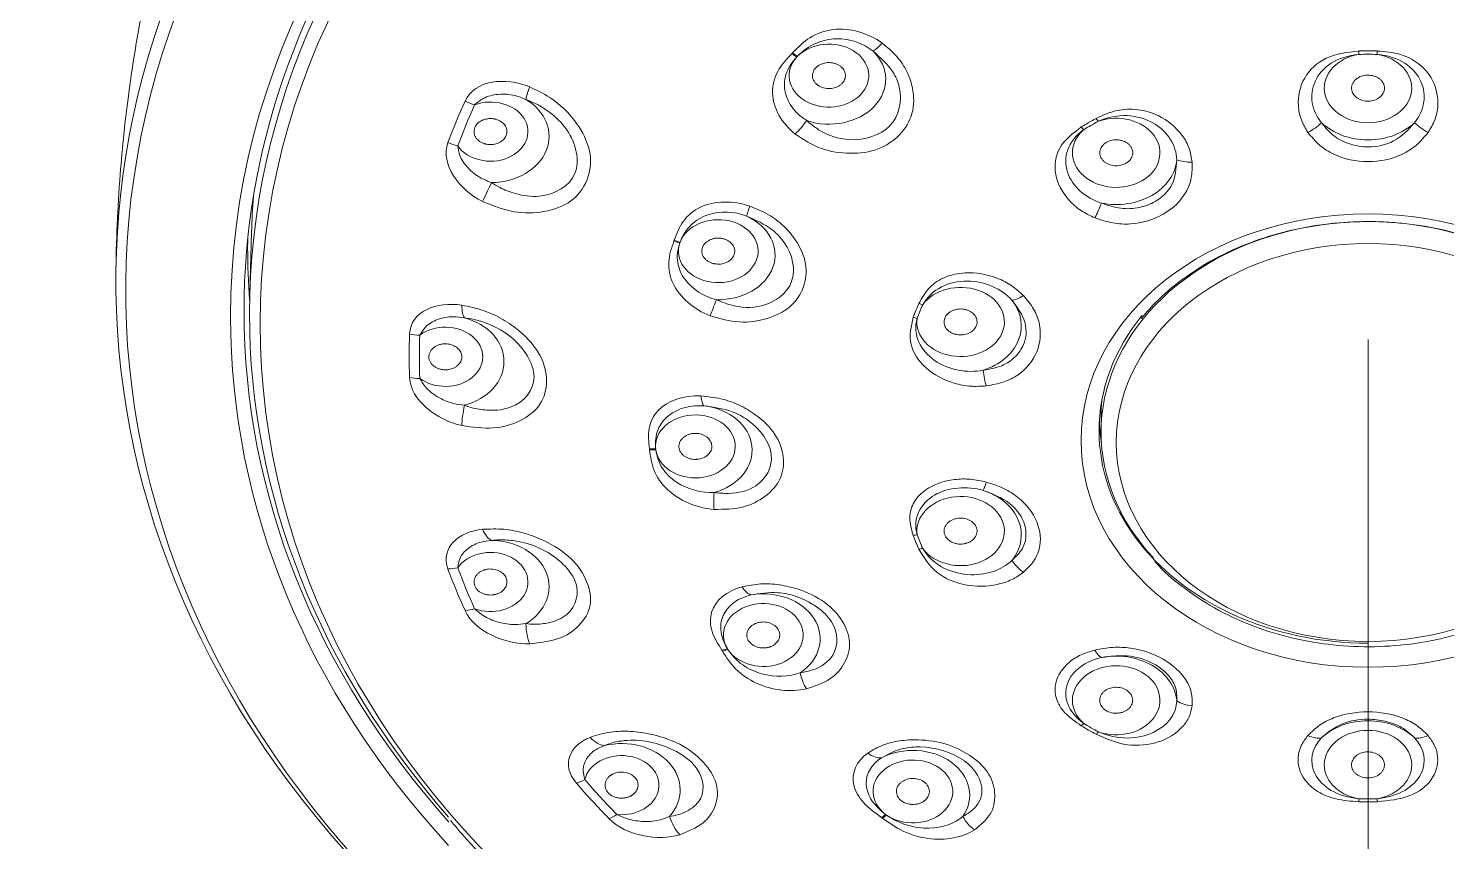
# Model space of a CAD drawing. Extents: x 0 to 1128, y 0 to 827.
# Drawn here: x 430.7 to 473.74, y 532.09 to 556.78 of the extents above; entities that cross this region are included whole.
import ezdxf

# ---------------------------------------------------------------- set-up
doc = ezdxf.new("R2010")
doc.units = 0
doc.header["$LTSCALE"] = 3
doc.header["$MEASUREMENT"] = 0
doc.linetypes.add('CENTER2', pattern=[28.575, 19.05, -3.175, 3.175, -3.175])
doc.layers.add('1', color=7, linetype='CONTINUOUS')
doc.layers.add('Cneter', color=1, linetype='CENTER2', lineweight=13)

msp = doc.modelspace()

# ---------------------------------------------------------------- linework, layer by layer
at = {"layer": '1', "color": 7, "linetype": 'Continuous', "lineweight": 18}
for p, q in [((437.471, 550.609), (437.417, 548.717)), ((463.253, 545.001), (463.253, 544.516))]:
    msp.add_line(p, q, dxfattribs=at)
at = {"layer": '1', "color": 7, "linetype": 'Continuous', "lineweight": 13}
for centre, major_axis, ratio, start_param, end_param in [((471.353, 548.843), (37.699, 0), 0.790155, 5.156583, 10.55138), ((471.353, 548.035), (-34.52, 0), 0.790155, 3.141593, 6.283185), ((454.993, 555.349), (1.209, 0), 0.790155, 2.51018, 8.762594), ((456.733, 556.721), (-0.475, -0.643), 0.18333, 0.372338, 1.069202), ((471.353, 544.701), (-14.424, 0), 0.790155, 4.69308, 4.731698), ((471.353, 545.601), (21.895, 0), 0.790155, 2.493937, 2.495651), ((471.353, 545.588), (21.709, 0), 0.790155, 2.493937, 2.495651), ((454.993, 555.235), (-1.723, 0), 0.790155, 1.168192, 3.821397), ((471.353, 554.968), (1.328, 0), 0.790155, 1.780257, 7.64452), ((471.353, 544.695), (14.302, 0), 0.790155, 1.551487, 1.590105), ((446.182, 555.502), (-0.385, -0.923), 0.069891, 5.30923, 5.987258), ((471.353, 546.842), (-29.098, 0), 0.790155, 5.940229, 5.997824), ((444.723, 553.649), (1.136, 0), 0.790155, 3.645275, 8.292777), ((471.353, 546.812), (28.789, 0), 0.790155, 2.798636, 2.856231), ((444.723, 553.506), (-1.779, 0), 0.790155, 1.589334, 4.065533), ((454.117, 553.984), (-0.496, -0.628), 0.201371, 1.028996, 1.72586), ((463.711, 553.006), (1.328, 0), 0.790155, 2.408576, 8.272839), ((471.353, 544.701), (-14.424, 0), 0.790155, 5.321398, 5.360017), ((471.353, 544.695), (14.302, 0), 0.790155, 2.179806, 2.218424), ((469.545, 554.034), (-0.651, -0.465), 0.42584, 1.252545, 1.894), ((471.353, 554.853), (-1.842, 0), 0.790155, 0.696206, 2.445387), ((473.161, 554.034), (-0.651, 0.465), 0.42584, 1.247593, 1.889048), ((463.711, 552.891), (-1.842, 0), 0.790155, 1.324524, 3.073705), ((466.062, 553.14), (-0.797, -0.065), 0.516767, 0.830444, 1.4719), ((444.768, 552.062), (-0.439, -0.898), 0.027536, 4.683208, 5.361237), ((452.75, 551.814), (-0.262, -0.756), 0.015481, 5.319461, 6.016325), ((463.137, 551.461), (-0.294, -0.744), 0.137649, 1.008542, 1.649998), ((471.353, 544.516), (-8.1, 0), 0.790155, 3.141593, 5.631894), ((451.635, 550.02), (1.209, 0), 0.790155, 2.879779, 9.132193), ((451.635, 549.906), (-1.723, 0), 0.790155, 1.537791, 4.190996), ((471.353, 545.601), (21.895, 0), 0.790155, 2.863537, 2.86525), ((471.353, 545.588), (21.709, 0), 0.790155, 2.863537, 2.86525), ((458.989, 547.87), (1.328, 0), 0.790155, 3.036895, 8.901158), ((444.143, 548.947), (-0.155, -0.988), 0.252062, 5.362069, 6.040098), ((451.561, 548.515), (-0.285, -0.748), 0.006264, 0.917112, 1.613975), ((471.353, 544.701), (-14.424, 0), 0.790155, 5.949717, 5.988335), ((471.353, 544.695), (14.302, 0), 0.790155, 2.808124, 2.846742), ((458.989, 547.755), (-1.842, 0), 0.790155, 1.952843, 3.702024), ((460.985, 549.12), (-0.58, -0.551), 0.3757, 0.441364, 1.082819), ((471.353, 548.035), (-34.52, 0), 0.790155, 0, 0.629497), ((443.353, 546.669), (-1.779, 0), 0.790155, 1.903493, 4.379692), ((471.353, 546.842), (-29.098, 0), 0.790155, 6.254388, 6.311983), ((443.353, 546.812), (1.136, 0), 0.790155, 3.959434, 8.606936), ((471.353, 546.812), (28.789, 0), 0.790155, 3.112795, 3.17039), ((459.867, 546.403), (0.098, -0.794), 0.237725, 4.681171, 5.322626), ((444.143, 545.33), (-0.212, -0.977), 0.207528, 4.74651, 5.424539), ((451.278, 546.101), (-0.037, -0.799), 0.234951, 5.362384, 6.059247), ((450.94, 544.093), (1.209, 0), 0.790155, 3.249378, 9.501792), ((450.94, 543.978), (-1.723, 0), 0.790155, 1.90739, 4.560595), ((471.353, 545.601), (21.895, 0), 0.790155, 3.233136, 3.234849), ((471.353, 545.588), (21.709, 0), 0.790155, 3.233136, 3.234849), ((459.867, 543.51), (-0.208, -0.772), 0.056522, 0.242482, 0.883937), ((458.989, 541.407), (-1.842, 0), 0.790155, 2.581161, 4.330343), ((451.679, 542.685), (-0.061, -0.798), 0.212439, 4.718598, 5.415462), ((458.989, 541.521), (1.328, 0), 0.790155, 3.665213, 9.529476), ((444.768, 542.215), (0.091, -0.996), 0.432054, 5.368556, 6.046585), ((444.723, 539.832), (-1.779, 0), 0.790155, 2.217652, 4.693852), ((471.353, 544.701), (-14.424, 0), 0.790155, 0.29485, 0.333468), ((471.353, 544.695), (14.302, 0), 0.790155, 3.436443, 3.475061), ((471.353, 544.568), (8.162, 0), 0.790155, 3.665551, 4.712389), ((444.723, 539.976), (1.136, 0), 0.790155, 4.273594, 8.921095), ((460.985, 540.792), (0.511, -0.615), 0.556904, 4.516601, 5.158057), ((471.353, 546.842), (-29.098, 0), 0.790155, 0.285362, 0.342957), ((471.353, 546.812), (28.789, 0), 0.790155, 3.426954, 3.484549), ((452.518, 540.354), (0.202, -0.774), 0.44544, 5.337326, 6.034189), ((453.002, 538.367), (1.209, 0), 0.790155, 3.618977, 9.871391), ((453.002, 538.253), (-1.723, 0), 0.790155, 2.276989, 4.930194), ((446.182, 538.775), (0.03, -1), 0.3897, 4.764865, 5.442893), ((471.353, 545.601), (21.895, 0), 0.790155, 3.602735, 3.604448), ((471.353, 545.588), (21.709, 0), 0.790155, 3.602735, 3.604448), ((463.137, 538.452), (0.189, -0.777), 0.318853, 5.403993, 6.045448), ((463.711, 536.271), (-1.842, 0), 0.790155, 3.20948, 4.958661), ((454.454, 537.283), (0.177, -0.78), 0.425202, 4.701083, 5.397947), ((463.711, 536.385), (1.328, 0), 0.790155, 4.293532, 10.157795), ((466.062, 536.772), (0.796, -0.078), 0.69797, 4.082197, 4.723652), ((471.353, 544.701), (-14.424, 0), 0.790155, 0.923169, 0.961787), ((471.353, 544.695), (14.302, 0), 0.790155, 4.064761, 4.10338), ((471.353, 534.309), (-1.842, 0), 0.790155, 3.837798, 5.58698), ((471.353, 534.423), (1.328, 0), 0.790155, 4.92185, 10.786113), ((447.995, 535.965), (0.359, -0.933), 0.592247, 5.317737, 5.995766), ((448.7, 533.665), (-1.779, 0), 0.790155, 2.531812, 5.008011), ((469.545, 535.878), (0.6, -0.53), 0.607043, 5.181947, 5.823402), ((473.161, 535.878), (0.6, 0.53), 0.607043, 3.601376, 4.242831), ((448.7, 533.808), (1.136, 0), 0.790155, 4.587753, 9.235255), ((456.302, 535.349), (0.458, -0.656), 0.61852, 5.225567, 5.92243), ((457.542, 533.617), (1.209, 0), 0.790155, 3.988576, 10.24099), ((457.542, 533.502), (-1.723, 0), 0.790155, 2.646588, 5.299793), ((471.353, 546.842), (-29.098, 0), 0.790155, 0.599521, 0.657116), ((471.353, 546.812), (28.789, 0), 0.790155, 3.741114, 3.798709), ((471.353, 544.701), (-14.424, 0), 0.790155, 1.551487, 1.590105), ((471.353, 544.695), (14.302, 0), 0.790155, 4.69308, 4.731698), ((450.685, 533.038), (0.292, -0.956), 0.556219, 4.729444, 5.407473), ((471.353, 545.588), (21.709, 0), 0.790155, 3.972334, 3.974047), ((459.511, 533.038), (0.431, -0.674), 0.60329, 4.599472, 5.296335), ((471.353, 545.601), (21.895, 0), 0.790155, 3.972334, 3.974047)]:
    msp.add_ellipse(centre, major_axis=major_axis, ratio=ratio, start_param=start_param, end_param=end_param, dxfattribs=at)
at = {"layer": '1', "color": 7, "linetype": 'Continuous', "lineweight": 18}
for centre, major_axis, ratio, start_param, end_param in [((471.353, 548.199), (34.11, 0), 0.790155, 0, 3.141593), ((471.353, 549.126), (-37.999, 0), 0.790155, 5.627397, 6.920378), ((471.353, 548.113), (-33.944, 0), 0.790155, 5.595275, 6.283185), ((471.076, 556.484), (-0.012, 0.8), 0.011834, 2.076794, 2.23044), ((471.629, 556.484), (-0.012, -0.8), 0.011834, 0.911152, 1.064799), ((454.017, 556.403), (-0.579, 0.552), 0.489427, 1.773217, 2.007632), ((454.04, 556.427), (0.578, -0.553), 0.488794, 4.91568, 5.150095), ((444.24, 555.075), (-0.911, 0.412), 0.577214, 1.512063, 1.825951), ((463.171, 554.455), (0.386, -0.701), 0.350617, 5.125372, 5.279019), ((462.724, 554.198), (-0.41, 0.687), 0.369764, 1.971146, 2.124793), ((443.728, 553.829), (0.937, -0.348), 0.588121, 4.613484, 4.927372), ((471.353, 550.006), (-33.89, 0), 0.790155, 6.220452, 6.260703), ((471.353, 550.129), (-34, 0), 0.790155, 6.274055, 6.283185), ((471.353, 550.129), (-34, 0), 0.790155, 0, 0.059494), ((450.468, 550.758), (-0.753, 0.27), 0.589653, 1.54494, 1.779354), ((450.478, 550.786), (0.752, -0.272), 0.589366, 4.687755, 4.92217), ((457.839, 548.885), (0.733, -0.321), 0.579144, 4.807386, 4.961032), ((471.353, 544.516), (-8.1, 0), 0.790155, 5.631894, 6.283185), ((471.353, 548.199), (34.11, 0), 0.790155, 3.141593, 3.755087), ((471.353, 548.113), (-33.944, 0), 0.790155, 0, 0.605935), ((457.668, 548.47), (-0.747, 0.287), 0.586457, 1.638854, 1.792501), ((471.353, 544.568), (8.162, 0), 0.790155, 2.567172, 3.141593), ((442.576, 548.08), (-0.999, 0.036), 0.612653, 1.279239, 1.593127), ((442.576, 546.77), (0.999, 0.036), 0.612653, 4.37617, 4.690058), ((471.353, 545.001), (8.1, 0), 0.790155, 3.061138, 3.141593), ((471.353, 545.001), (8.15, 0), 0.790155, 3.152785, 3.260973), ((471.353, 544.568), (8.162, 0), 0.790155, 3.141593, 3.665552), ((471.353, 544.516), (-8.1, 0), 0.790155, 0, 0.637449), ((449.735, 544.51), (0.795, 0.092), 0.610341, 4.407184, 4.641599), ((449.738, 544.481), (-0.794, -0.094), 0.610244, 1.264274, 1.498689), ((457.668, 541.902), (0.747, 0.287), 0.586457, 4.337038, 4.490685), ((457.839, 541.487), (-0.733, -0.321), 0.579144, 1.168506, 1.322153), ((443.728, 541.022), (-0.937, -0.348), 0.588121, 1.041925, 1.355813), ((444.24, 539.776), (0.911, 0.412), 0.577214, 4.143346, 4.457234), ((451.911, 538.445), (0.677, 0.426), 0.548886, 4.145622, 4.380037), ((451.928, 538.419), (-0.676, -0.427), 0.548418, 1.002967, 1.237381), ((462.724, 536.173), (0.41, 0.687), 0.369764, 4.004746, 4.158392), ((463.171, 535.917), (-0.386, -0.701), 0.350617, 0.85052, 1.004166), ((447.584, 534.59), (-0.756, -0.654), 0.50602, 0.844351, 1.158239), ((471.076, 533.887), (0.012, 0.8), 0.011834, 3.899098, 4.052745), ((471.629, 533.887), (0.012, -0.8), 0.011834, 5.372033, 5.52568), ((448.559, 533.53), (0.716, 0.699), 0.485274, 3.956021, 4.26991), ((456.714, 533.411), (0.468, 0.649), 0.413301, 3.957805, 4.19222), ((456.741, 533.392), (-0.467, -0.65), 0.412525, 0.815539, 1.049953)]:
    msp.add_ellipse(centre, major_axis=major_axis, ratio=ratio, start_param=start_param, end_param=end_param, dxfattribs=at)
at = {"layer": '1', "color": 7, "linetype": 'Continuous', "lineweight": 13}
for centre, major_axis in [((471.353, 547.821), (33.622, 0)), ((471.353, 544.268), (-8.709, 0)), ((471.353, 544.211), (7.641, 0))]:
    msp.add_ellipse(centre, major_axis=major_axis, ratio=0.790155, dxfattribs=at)
at = {"layer": '1', "color": 7, "linetype": 'Continuous', "lineweight": 18}
for points, knots in [([(443.931, 577.539), (443.444, 576.982), (442.614, 575.976), (441.59, 574.611), (440.803, 573.483), (440.103, 572.415), (439.383, 571.238), (438.572, 569.808), (437.781, 568.267), (437.052, 566.685), (436.415, 565.154), (435.807, 563.524), (435.176, 561.589), (434.664, 559.704), (434.278, 557.99), (433.986, 556.466), (433.698, 554.596), (433.441, 552.151), (433.362, 550.307), (433.354, 549.28)], [0, 0, 0, 0, 0.073159, 0.128421, 0.166706, 0.205894, 0.252033, 0.300947, 0.366045, 0.420507, 0.470557, 0.527281, 0.590481, 0.669456, 0.716247, 0.761084, 0.820335, 0.900163, 1, 1, 1, 1]), ([(455.292, 555.666), (455.279, 555.674), (455.252, 555.688), (455.193, 555.713), (455.112, 555.736), (455.01, 555.747), (454.874, 555.74), (454.712, 555.689), (454.563, 555.572), (454.499, 555.442), (454.49, 555.333), (454.505, 555.252), (454.541, 555.175), (454.594, 555.107), (454.646, 555.064), (454.684, 555.039), (454.71, 555.023), (454.786, 554.985), (454.925, 554.948), (455.084, 554.955), (455.201, 554.987), (455.282, 555.024), (455.353, 555.072), (455.432, 555.148), (455.494, 555.264), (455.498, 555.416), (455.442, 555.536), (455.376, 555.606), (455.331, 555.642), (455.306, 555.658), (455.292, 555.666)], [0, 0, 0, 0, 0.015625, 0.03125, 0.0625, 0.09375, 0.125, 0.1875, 0.25, 0.3125, 0.34375, 0.375, 0.40625, 0.4375, 0.46875, 0.476562, 0.484375, 0.5, 0.5625, 0.625, 0.65625, 0.6875, 0.71875, 0.75, 0.8125, 0.875, 0.9375, 0.96875, 0.984375, 1, 1, 1, 1]), ([(471.853, 554.968), (471.853, 554.981), (471.851, 555.007), (471.841, 555.059), (471.816, 555.123), (471.768, 555.192), (471.682, 555.273), (471.538, 555.346), (471.336, 555.373), (471.136, 555.336), (470.998, 555.255), (470.919, 555.169), (470.877, 555.097), (470.858, 555.033), (470.853, 554.988), (470.852, 554.962), (470.854, 554.923), (470.866, 554.866), (470.911, 554.77), (471.01, 554.667), (471.176, 554.587), (471.368, 554.563), (471.559, 554.597), (471.72, 554.685), (471.81, 554.794), (471.846, 554.891), (471.853, 554.942), (471.853, 554.968)], [0, 0, 0, 0, 0.015625, 0.03125, 0.0625, 0.09375, 0.125, 0.1875, 0.25, 0.3125, 0.375, 0.40625, 0.4375, 0.46875, 0.484375, 0.492188, 0.5, 0.53125, 0.5625, 0.625, 0.6875, 0.75, 0.8125, 0.875, 0.9375, 0.96875, 1, 1, 1, 1]), ([(445.795, 554.627), (445.687, 554.67), (445.418, 554.777), (444.957, 554.807), (444.521, 554.695), (444.323, 554.531), (444.24, 554.462)], [0, 0, 0, 0, 0.200427, 0.49953, 0.790892, 1, 1, 1, 1]), ([(444.877, 554.025), (444.869, 554.027), (444.853, 554.031), (444.819, 554.037), (444.759, 554.045), (444.671, 554.045), (444.569, 554.028), (444.441, 553.984), (444.308, 553.89), (444.219, 553.735), (444.219, 553.591), (444.265, 553.484), (444.319, 553.412), (444.39, 553.351), (444.459, 553.312), (444.512, 553.291), (444.542, 553.281), (444.562, 553.275), (444.578, 553.271), (444.593, 553.268), (444.621, 553.262), (444.709, 553.25), (444.821, 553.256), (444.937, 553.29), (445.042, 553.338), (445.148, 553.426), (445.221, 553.558), (445.229, 553.706), (445.169, 553.848), (445.067, 553.943), (444.967, 553.996), (444.91, 554.016), (444.881, 554.024), (444.877, 554.025)], [0, 0, 0, 0, 0.007812, 0.015625, 0.03125, 0.0625, 0.09375, 0.125, 0.1875, 0.25, 0.3125, 0.34375, 0.375, 0.40625, 0.4375, 0.453125, 0.460938, 0.46875, 0.472656, 0.476562, 0.484375, 0.5, 0.5625, 0.59375, 0.625, 0.6875, 0.75, 0.8125, 0.875, 0.9375, 0.96875, 0.996094, 1, 1, 1, 1]), ([(443.728, 553.216), (443.743, 553.119), (443.778, 552.887), (444.022, 552.531), (444.38, 552.249), (444.649, 552.143), (444.756, 552.101)], [0, 0, 0, 0, 0.208279, 0.500324, 0.801781, 1, 1, 1, 1]), ([(464.116, 553.238), (464.106, 553.249), (464.085, 553.269), (464.038, 553.307), (463.971, 553.346), (463.88, 553.38), (463.75, 553.406), (463.58, 553.398), (463.396, 553.326), (463.262, 553.203), (463.211, 553.073), (463.21, 552.967), (463.23, 552.89), (463.262, 552.829), (463.292, 552.79), (463.311, 552.769), (463.341, 552.738), (463.393, 552.698), (463.502, 552.641), (463.658, 552.603), (463.851, 552.616), (464.025, 552.686), (464.154, 552.802), (464.219, 552.948), (464.211, 553.077), (464.167, 553.173), (464.135, 553.217), (464.116, 553.238)], [0, 0, 0, 0, 0.015625, 0.03125, 0.0625, 0.09375, 0.125, 0.1875, 0.25, 0.3125, 0.375, 0.40625, 0.4375, 0.46875, 0.484375, 0.492188, 0.5, 0.53125, 0.5625, 0.625, 0.6875, 0.75, 0.8125, 0.875, 0.9375, 0.96875, 1, 1, 1, 1]), ([(464.473, 547.978), (464.69, 548.245), (465.178, 548.755), (466.064, 549.434), (467.081, 550.006), (468.198, 550.45), (469.389, 550.756), (470.454, 550.895), (471.11, 550.918), (471.353, 550.918)], [0, 0, 0, 0, 0.148784, 0.301881, 0.454578, 0.607051, 0.759409, 0.911703, 1, 1, 1, 1]), ([(471.353, 550.918), (471.568, 550.918), (472.198, 550.898), (473.238, 550.771), (474.429, 550.474), (475.551, 550.041), (476.565, 549.477), (477.279, 548.968), (477.607, 548.631), (477.683, 548.548)], [0, 0, 0, 0, 0.088697, 0.260068, 0.431487, 0.602833, 0.774127, 0.945438, 1, 1, 1, 1]), ([(451.769, 550.401), (451.754, 550.405), (451.721, 550.41), (451.655, 550.417), (451.569, 550.415), (451.469, 550.396), (451.346, 550.35), (451.217, 550.257), (451.132, 550.106), (451.131, 549.966), (451.174, 549.861), (451.225, 549.79), (451.293, 549.729), (451.374, 549.681), (451.442, 549.655), (451.489, 549.643), (451.52, 549.636), (451.608, 549.622), (451.755, 549.627), (451.9, 549.679), (451.995, 549.743), (452.053, 549.8), (452.098, 549.865), (452.136, 549.958), (452.141, 550.084), (452.075, 550.227), (451.969, 550.322), (451.875, 550.369), (451.816, 550.389), (451.785, 550.397), (451.769, 550.401)], [0, 0, 0, 0, 0.015625, 0.03125, 0.0625, 0.09375, 0.125, 0.1875, 0.25, 0.3125, 0.34375, 0.375, 0.40625, 0.4375, 0.46875, 0.476562, 0.484375, 0.5, 0.5625, 0.625, 0.65625, 0.6875, 0.71875, 0.75, 0.8125, 0.875, 0.9375, 0.96875, 0.984375, 1, 1, 1, 1]), ([(443.934, 547.998), (443.82, 548.013), (443.537, 548.05), (443.107, 547.968), (442.75, 547.757), (442.627, 547.553), (442.576, 547.467)], [0, 0, 0, 0, 0.200427, 0.49953, 0.790892, 1, 1, 1, 1]), ([(459.143, 548.246), (459.127, 548.25), (459.095, 548.256), (459.029, 548.265), (458.945, 548.266), (458.847, 548.251), (458.723, 548.211), (458.591, 548.126), (458.495, 547.983), (458.479, 547.82), (458.533, 547.692), (458.612, 547.606), (458.686, 547.552), (458.757, 547.518), (458.81, 547.5), (458.841, 547.492), (458.888, 547.482), (458.961, 547.473), (459.091, 547.477), (459.245, 547.519), (459.392, 547.62), (459.481, 547.756), (459.499, 547.91), (459.442, 548.059), (459.339, 548.159), (459.233, 548.217), (459.174, 548.238), (459.143, 548.246)], [0, 0, 0, 0, 0.015625, 0.03125, 0.0625, 0.09375, 0.125, 0.1875, 0.25, 0.3125, 0.375, 0.40625, 0.4375, 0.46875, 0.484375, 0.492188, 0.5, 0.53125, 0.5625, 0.625, 0.6875, 0.75, 0.8125, 0.875, 0.9375, 0.96875, 1, 1, 1, 1]), ([(443.352, 547.208), (443.344, 547.208), (443.326, 547.207), (443.292, 547.205), (443.232, 547.197), (443.149, 547.176), (443.058, 547.135), (442.954, 547.062), (442.864, 546.94), (442.84, 546.771), (442.897, 546.634), (442.981, 546.544), (443.061, 546.488), (443.152, 546.448), (443.234, 546.427), (443.292, 546.42), (443.325, 546.418), (443.346, 546.417), (443.362, 546.418), (443.379, 546.418), (443.407, 546.419), (443.496, 546.429), (443.599, 546.463), (443.696, 546.523), (443.777, 546.595), (443.844, 546.703), (443.862, 546.848), (443.812, 546.99), (443.699, 547.11), (443.565, 547.176), (443.449, 547.202), (443.387, 547.207), (443.356, 547.208), (443.352, 547.208)], [0, 0, 0, 0, 0.007812, 0.015625, 0.03125, 0.0625, 0.09375, 0.125, 0.1875, 0.25, 0.3125, 0.34375, 0.375, 0.40625, 0.4375, 0.453125, 0.460938, 0.46875, 0.472656, 0.476562, 0.484375, 0.5, 0.5625, 0.59375, 0.625, 0.6875, 0.75, 0.8125, 0.875, 0.9375, 0.96875, 0.996094, 1, 1, 1, 1]), ([(442.576, 546.158), (442.627, 546.069), (442.749, 545.857), (443.107, 545.575), (443.538, 545.393), (443.821, 545.355), (443.934, 545.341)], [0, 0, 0, 0, 0.208279, 0.500324, 0.801781, 1, 1, 1, 1]), ([(450.891, 544.486), (450.875, 544.485), (450.842, 544.481), (450.777, 544.468), (450.698, 544.442), (450.614, 544.396), (450.519, 544.318), (450.442, 544.195), (450.432, 544.029), (450.495, 543.898), (450.583, 543.813), (450.663, 543.761), (450.754, 543.724), (450.852, 543.701), (450.927, 543.697), (450.976, 543.699), (451.009, 543.701), (451.097, 543.713), (451.231, 543.76), (451.343, 543.85), (451.402, 543.936), (451.431, 544.007), (451.443, 544.08), (451.435, 544.178), (451.382, 544.297), (451.256, 544.412), (451.113, 544.47), (451.004, 544.486), (450.94, 544.489), (450.908, 544.487), (450.891, 544.486)], [0, 0, 0, 0, 0.015625, 0.03125, 0.0625, 0.09375, 0.125, 0.1875, 0.25, 0.3125, 0.34375, 0.375, 0.40625, 0.4375, 0.46875, 0.476562, 0.484375, 0.5, 0.5625, 0.625, 0.65625, 0.6875, 0.71875, 0.75, 0.8125, 0.875, 0.9375, 0.96875, 0.984375, 1, 1, 1, 1]), ([(464.882, 540.602), (464.889, 540.594), (465.121, 540.304), (465.72, 539.816), (466.672, 539.169), (467.753, 538.659), (468.916, 538.284), (470.138, 538.058), (471.389, 537.985), (472.641, 538.067), (473.862, 538.303), (475.025, 538.687), (476.101, 539.211), (477.065, 539.863), (477.892, 540.629), (478.562, 541.489), (479.058, 542.423), (479.362, 543.388), (479.447, 544.095), (479.453, 544.464), (479.453, 544.516)], [0, 0, 0, 0, 0.001863, 0.063469, 0.125304, 0.187297, 0.249386, 0.311528, 0.373702, 0.435903, 0.498134, 0.560396, 0.622683, 0.684966, 0.747192, 0.809278, 0.871128, 0.932666, 0.990473, 1, 1, 1, 1]), ([(458.834, 541.897), (458.818, 541.893), (458.787, 541.884), (458.728, 541.86), (458.659, 541.822), (458.59, 541.764), (458.519, 541.674), (458.476, 541.544), (458.506, 541.384), (458.613, 541.245), (458.753, 541.166), (458.88, 541.133), (458.98, 541.124), (459.063, 541.129), (459.119, 541.139), (459.15, 541.147), (459.196, 541.161), (459.261, 541.187), (459.363, 541.251), (459.457, 541.356), (459.501, 541.506), (459.471, 541.658), (459.371, 541.791), (459.215, 541.885), (459.057, 541.918), (458.928, 541.916), (458.865, 541.905), (458.834, 541.897)], [0, 0, 0, 0, 0.015625, 0.03125, 0.0625, 0.09375, 0.125, 0.1875, 0.25, 0.3125, 0.375, 0.40625, 0.4375, 0.46875, 0.484375, 0.492188, 0.5, 0.53125, 0.5625, 0.625, 0.6875, 0.75, 0.8125, 0.875, 0.9375, 0.96875, 1, 1, 1, 1]), ([(444.756, 541.238), (444.648, 541.225), (444.379, 541.193), (444.022, 541.013), (443.778, 540.727), (443.743, 540.503), (443.728, 540.409)], [0, 0, 0, 0, 0.200427, 0.49953, 0.790892, 1, 1, 1, 1]), ([(460.549, 540.633), (460.24, 540.334), (459.735, 540.158), (458.923, 540.227), (458.652, 540.305), (458.177, 540.57), (457.974, 540.761), (457.839, 540.997)], [0, 0, 0, 0, 0.5, 0.5, 0.75, 0.75, 1, 1, 1, 1]), ([(444.568, 540.351), (444.56, 540.349), (444.544, 540.345), (444.512, 540.334), (444.457, 540.312), (444.387, 540.272), (444.317, 540.211), (444.246, 540.115), (444.208, 539.978), (444.252, 539.811), (444.359, 539.695), (444.475, 539.629), (444.572, 539.596), (444.675, 539.58), (444.761, 539.58), (444.819, 539.588), (444.851, 539.594), (444.871, 539.598), (444.887, 539.602), (444.902, 539.607), (444.929, 539.615), (445.009, 539.646), (445.094, 539.703), (445.163, 539.784), (445.212, 539.872), (445.233, 539.992), (445.194, 540.134), (445.09, 540.257), (444.936, 540.343), (444.783, 540.373), (444.662, 540.37), (444.602, 540.36), (444.572, 540.352), (444.568, 540.351)], [0, 0, 0, 0, 0.007812, 0.015625, 0.03125, 0.0625, 0.09375, 0.125, 0.1875, 0.25, 0.3125, 0.34375, 0.375, 0.40625, 0.4375, 0.453125, 0.460938, 0.46875, 0.472656, 0.476562, 0.484375, 0.5, 0.5625, 0.59375, 0.625, 0.6875, 0.75, 0.8125, 0.875, 0.9375, 0.96875, 0.996094, 1, 1, 1, 1]), ([(444.24, 539.163), (444.323, 539.091), (444.521, 538.919), (444.958, 538.737), (445.419, 538.666), (445.688, 538.698), (445.795, 538.711)], [0, 0, 0, 0, 0.208279, 0.500324, 0.801781, 1, 1, 1, 1]), ([(452.776, 538.72), (452.762, 538.714), (452.733, 538.702), (452.678, 538.671), (452.617, 538.624), (452.559, 538.557), (452.506, 538.457), (452.491, 538.32), (452.557, 538.163), (452.676, 538.059), (452.796, 538.004), (452.895, 537.979), (452.997, 537.97), (453.098, 537.977), (453.17, 537.994), (453.216, 538.01), (453.245, 538.022), (453.322, 538.058), (453.425, 538.14), (453.488, 538.256), (453.504, 538.353), (453.499, 538.427), (453.476, 538.499), (453.425, 538.588), (453.321, 538.684), (453.151, 538.755), (452.991, 538.768), (452.882, 538.752), (452.821, 538.736), (452.791, 538.726), (452.776, 538.72)], [0, 0, 0, 0, 0.015625, 0.03125, 0.0625, 0.09375, 0.125, 0.1875, 0.25, 0.3125, 0.34375, 0.375, 0.40625, 0.4375, 0.46875, 0.476562, 0.484375, 0.5, 0.5625, 0.625, 0.65625, 0.6875, 0.71875, 0.75, 0.8125, 0.875, 0.9375, 0.96875, 0.984375, 1, 1, 1, 1]), ([(463.307, 536.617), (463.297, 536.607), (463.279, 536.585), (463.248, 536.538), (463.221, 536.475), (463.208, 536.396), (463.218, 536.291), (463.28, 536.165), (463.423, 536.049), (463.613, 535.987), (463.785, 535.988), (463.912, 536.021), (464, 536.059), (464.063, 536.102), (464.101, 536.137), (464.12, 536.157), (464.147, 536.19), (464.18, 536.242), (464.215, 536.34), (464.213, 536.469), (464.137, 536.611), (464, 536.72), (463.82, 536.781), (463.624, 536.784), (463.471, 536.738), (463.369, 536.676), (463.326, 536.638), (463.307, 536.617)], [0, 0, 0, 0, 0.015625, 0.03125, 0.0625, 0.09375, 0.125, 0.1875, 0.25, 0.3125, 0.375, 0.40625, 0.4375, 0.46875, 0.484375, 0.492188, 0.5, 0.53125, 0.5625, 0.625, 0.6875, 0.75, 0.8125, 0.875, 0.9375, 0.96875, 1, 1, 1, 1]), ([(448.182, 535.009), (448.09, 534.972), (447.861, 534.877), (447.612, 534.621), (447.505, 534.292), (447.561, 534.07), (447.584, 533.977)], [0, 0, 0, 0, 0.200427, 0.49953, 0.790892, 1, 1, 1, 1]), ([(470.853, 534.423), (470.853, 534.41), (470.854, 534.384), (470.864, 534.332), (470.889, 534.268), (470.937, 534.199), (471.024, 534.118), (471.167, 534.045), (471.369, 534.018), (471.569, 534.055), (471.707, 534.136), (471.786, 534.222), (471.828, 534.294), (471.847, 534.358), (471.852, 534.403), (471.853, 534.429), (471.851, 534.468), (471.839, 534.525), (471.794, 534.621), (471.696, 534.724), (471.529, 534.803), (471.337, 534.828), (471.146, 534.794), (470.985, 534.706), (470.895, 534.597), (470.859, 534.5), (470.853, 534.449), (470.853, 534.423)], [0, 0, 0, 0, 0.015625, 0.03125, 0.0625, 0.09375, 0.125, 0.1875, 0.25, 0.3125, 0.375, 0.40625, 0.4375, 0.46875, 0.484375, 0.492188, 0.5, 0.53125, 0.5625, 0.625, 0.6875, 0.75, 0.8125, 0.875, 0.9375, 0.96875, 1, 1, 1, 1]), ([(448.406, 534.128), (448.399, 534.124), (448.385, 534.115), (448.359, 534.097), (448.316, 534.063), (448.264, 534.008), (448.222, 533.932), (448.192, 533.825), (448.21, 533.685), (448.316, 533.536), (448.464, 533.452), (448.6, 533.418), (448.705, 533.41), (448.809, 533.42), (448.891, 533.441), (448.943, 533.462), (448.971, 533.476), (448.988, 533.485), (449.002, 533.493), (449.015, 533.501), (449.037, 533.515), (449.101, 533.565), (449.16, 533.64), (449.194, 533.733), (449.206, 533.829), (449.179, 533.948), (449.086, 534.073), (448.939, 534.165), (448.759, 534.21), (448.601, 534.201), (448.488, 534.168), (448.435, 534.144), (448.409, 534.13), (448.406, 534.128)], [0, 0, 0, 0, 0.007812, 0.015625, 0.03125, 0.0625, 0.09375, 0.125, 0.1875, 0.25, 0.3125, 0.34375, 0.375, 0.40625, 0.4375, 0.453125, 0.460938, 0.46875, 0.472656, 0.476562, 0.484375, 0.5, 0.5625, 0.59375, 0.625, 0.6875, 0.75, 0.8125, 0.875, 0.9375, 0.96875, 0.996094, 1, 1, 1, 1]), ([(457.171, 533.882), (457.159, 533.872), (457.139, 533.852), (457.101, 533.807), (457.066, 533.746), (457.042, 533.667), (457.039, 533.559), (457.087, 533.427), (457.221, 533.299), (457.379, 533.236), (457.516, 533.22), (457.62, 533.224), (457.719, 533.245), (457.81, 533.281), (457.87, 533.317), (457.905, 533.345), (457.927, 533.364), (457.982, 533.42), (458.041, 533.526), (458.047, 533.652), (458.017, 533.747), (457.978, 533.814), (457.925, 533.875), (457.835, 533.944), (457.695, 534.003), (457.504, 534.021), (457.348, 533.987), (457.254, 533.942), (457.205, 533.909), (457.182, 533.891), (457.171, 533.882)], [0, 0, 0, 0, 0.015625, 0.03125, 0.0625, 0.09375, 0.125, 0.1875, 0.25, 0.3125, 0.34375, 0.375, 0.40625, 0.4375, 0.46875, 0.476562, 0.484375, 0.5, 0.5625, 0.625, 0.65625, 0.6875, 0.71875, 0.75, 0.8125, 0.875, 0.9375, 0.96875, 0.984375, 1, 1, 1, 1]), ([(443.508, 532.735), (443.787, 532.403), (444.566, 531.525), (445.982, 530.181), (447.75, 528.716), (449.655, 527.364), (451.683, 526.129), (453.822, 525.018), (456.061, 524.038), (458.386, 523.195), (460.785, 522.492), (463.243, 521.935), (465.747, 521.525), (468.283, 521.267), (470.836, 521.16), (473.393, 521.205), (475.937, 521.403), (478.456, 521.752), (480.935, 522.25), (483.36, 522.894), (485.717, 523.682), (487.993, 524.608), (490.175, 525.667), (492.25, 526.854), (494.207, 528.162), (496.037, 529.581), (497.715, 531.113), (498.869, 532.287), (499.418, 532.97), (499.506, 533.083)], [0, 0, 0, 0, 0.02283, 0.061557, 0.100301, 0.139057, 0.177824, 0.216598, 0.255377, 0.29416, 0.332945, 0.371732, 0.410519, 0.449308, 0.488097, 0.526887, 0.565678, 0.60447, 0.643263, 0.682058, 0.720853, 0.759649, 0.798445, 0.83724, 0.876031, 0.914818, 0.953596, 0.992363, 1, 1, 1, 1]), ([(448.559, 532.917), (448.665, 532.869), (448.919, 532.754), (449.392, 532.686), (449.838, 532.728), (450.067, 532.822), (450.158, 532.86)], [0, 0, 0, 0, 0.208279, 0.500324, 0.801781, 1, 1, 1, 1]), ([(459.058, 532.856), (458.818, 532.65), (458.446, 532.512), (457.819, 532.499), (457.597, 532.526), (457.157, 532.656), (456.938, 532.762), (456.741, 532.901)], [0, 0, 0, 0, 0.5, 0.5, 0.75, 0.75, 1, 1, 1, 1])]:
    msp.add_open_spline(points, degree=3, knots=knots, dxfattribs=at)
at = {"layer": '1', "color": 7, "linetype": 'Continuous', "lineweight": 13}
for points, knots in [([(456.608, 556.336), (456.187, 556.647), (455.629, 556.807), (454.863, 556.714), (454.623, 556.628), (454.214, 556.372), (454.052, 556.206), (453.892, 556.038)], [0, 0, 0, 0, 0.5, 0.5, 0.75, 0.75, 1, 1, 1, 1]), ([(456.608, 556.336), (456.765, 556.205), (457.069, 555.953), (457.379, 555.478), (457.576, 554.889), (457.586, 554.185), (457.179, 553.522), (456.508, 553.061), (455.642, 552.952), (454.73, 553.08), (454.225, 553.408), (453.969, 553.574)], [0, 0, 0, 0, 0.087607, 0.169371, 0.250856, 0.377447, 0.501128, 0.621802, 0.747777, 0.872041, 1, 1, 1, 1]), ([(454.04, 555.936), (454.202, 556.104), (454.39, 556.237), (454.793, 556.415), (455.007, 556.46), (455.638, 556.475), (456.041, 556.327), (456.333, 556.09)], [0, 0, 0, 0, 0.25, 0.25, 0.5, 0.5, 1, 1, 1, 1]), ([(469.529, 553.626), (469.455, 553.749), (469.302, 554.003), (469.192, 554.573), (469.338, 555.296), (470.054, 555.98), (470.725, 556.057), (471.074, 556.096)], [0, 0, 0, 0, 0.121003, 0.24993, 0.500418, 0.740079, 1, 1, 1, 1]), ([(471.631, 556.096), (471.868, 556.077), (472.32, 556.041), (472.909, 555.742), (473.381, 555.21), (473.523, 554.573), (473.406, 554.002), (473.252, 553.749), (473.176, 553.626)], [0, 0, 0, 0, 0.178327, 0.339125, 0.500023, 0.752204, 0.878517, 1, 1, 1, 1]), ([(453.869, 556.015), (453.711, 555.849), (453.55, 555.677), (453.334, 555.278), (453.277, 555.053), (453.295, 554.367), (453.561, 553.897), (453.969, 553.574)], [0, 0, 0, 0, 0.25, 0.25, 0.5, 0.5, 1, 1, 1, 1]), ([(454.318, 553.982), (453.993, 554.183), (453.742, 554.494), (453.628, 555.015), (453.632, 555.199), (453.747, 555.564), (453.86, 555.745), (454.017, 555.913)], [0, 0, 0, 0, 0.5, 0.5, 0.75, 0.75, 1, 1, 1, 1]), ([(454.318, 553.982), (454.435, 553.886), (454.8, 553.583), (455.747, 553.268), (456.56, 553.535), (457.123, 554.125), (457.263, 554.759), (456.916, 555.577), (456.557, 555.894), (456.333, 556.09)], [0, 0, 0, 0, 0.080562, 0.253207, 0.499831, 0.500495, 0.747529, 0.843295, 1, 1, 1, 1]), ([(469.939, 553.919), (469.647, 554.274), (469.555, 554.748), (469.845, 555.384), (470.01, 555.577), (470.461, 555.869), (470.752, 555.965), (471.076, 555.994)], [0, 0, 0, 0, 0.5, 0.5, 0.75, 0.75, 1, 1, 1, 1]), ([(471.629, 555.994), (471.952, 555.965), (472.241, 555.87), (472.693, 555.579), (472.86, 555.384), (473.148, 554.753), (473.057, 554.273), (472.766, 553.919)], [0, 0, 0, 0, 0.25, 0.25, 0.5, 0.5, 1, 1, 1, 1]), ([(445.913, 555.006), (446.121, 554.907), (446.523, 554.716), (447.032, 554.295), (447.491, 553.722), (447.824, 552.97), (447.705, 552.142), (447.215, 551.477), (446.377, 551.18), (445.416, 551.156), (444.8, 551.402), (444.483, 551.529)], [0, 0, 0, 0, 0.087456, 0.169153, 0.25014, 0.377375, 0.499739, 0.622279, 0.749894, 0.871256, 1, 1, 1, 1]), ([(444.756, 552.101), (444.837, 552.05), (445.061, 551.909), (445.552, 551.721), (446.454, 551.6), (447.126, 551.997), (447.44, 552.763), (447.26, 553.563), (446.575, 554.216), (446.123, 554.495), (445.882, 554.592), (445.795, 554.627)], [0, 0, 0, 0, 0.046355, 0.127416, 0.254336, 0.50001, 0.500136, 0.746142, 0.872777, 0.954138, 1, 1, 1, 1]), ([(463.101, 554.049), (463.306, 554.144), (463.697, 554.323), (464.376, 554.35), (465.116, 554.13), (465.661, 553.669), (465.95, 553.142), (465.995, 552.861), (466.017, 552.724)], [0, 0, 0, 0, 0.178327, 0.339125, 0.500023, 0.752204, 0.878517, 1, 1, 1, 1]), ([(463.171, 553.964), (463.454, 554.091), (463.757, 554.148), (464.33, 554.12), (464.603, 554.038), (465.278, 553.655), (465.539, 553.218), (465.549, 552.792)], [0, 0, 0, 0, 0.25, 0.25, 0.5, 0.5, 1, 1, 1, 1]), ([(463.067, 551.03), (462.924, 551.097), (462.629, 551.237), (462.156, 551.657), (461.787, 552.323), (461.905, 553.221), (462.396, 553.596), (462.651, 553.791)], [0, 0, 0, 0, 0.121003, 0.24993, 0.500418, 0.740079, 1, 1, 1, 1]), ([(463.262, 551.479), (462.779, 551.635), (462.375, 551.982), (462.163, 552.638), (462.161, 552.873), (462.318, 553.321), (462.483, 553.533), (462.724, 553.708)], [0, 0, 0, 0, 0.5, 0.5, 0.75, 0.75, 1, 1, 1, 1]), ([(473.176, 553.626), (473.066, 553.492), (472.852, 553.231), (472.259, 552.854), (471.354, 552.659), (470.448, 552.853), (469.854, 553.23), (469.639, 553.491), (469.529, 553.626)], [0, 0, 0, 0, 0.130106, 0.252927, 0.499594, 0.746402, 0.869479, 1, 1, 1, 1]), ([(469.939, 553.919), (470.059, 553.772), (470.292, 553.487), (470.811, 553.242), (471.441, 553.144), (472.213, 553.31), (472.575, 553.709), (472.766, 553.919)], [0, 0, 0, 0, 0.179168, 0.347393, 0.501625, 0.737142, 1, 1, 1, 1]), ([(466.017, 552.724), (466.018, 552.562), (466.02, 552.247), (465.795, 551.66), (465.193, 551.078), (464.33, 550.818), (463.595, 550.854), (463.246, 550.97), (463.067, 551.03)], [0, 0, 0, 0, 0.130106, 0.252927, 0.499594, 0.746402, 0.869479, 1, 1, 1, 1]), ([(463.262, 551.479), (463.456, 551.413), (463.833, 551.284), (464.415, 551.321), (464.988, 551.532), (465.503, 552.03), (465.533, 552.529), (465.549, 552.792)], [0, 0, 0, 0, 0.179168, 0.347393, 0.501625, 0.737142, 1, 1, 1, 1]), ([(452.59, 551.386), (452.087, 551.561), (451.525, 551.556), (450.883, 551.255), (450.705, 551.107), (450.447, 550.753), (450.372, 550.552), (450.299, 550.35)], [0, 0, 0, 0, 0.5, 0.5, 0.75, 0.75, 1, 1, 1, 1]), ([(452.59, 551.386), (452.784, 551.308), (453.159, 551.156), (453.631, 550.796), (454.051, 550.299), (454.352, 549.641), (454.265, 548.905), (453.86, 548.285), (453.136, 547.941), (452.273, 547.806), (451.688, 547.974), (451.392, 548.058)], [0, 0, 0, 0, 0.087607, 0.169371, 0.250856, 0.377447, 0.501128, 0.621802, 0.747777, 0.872041, 1, 1, 1, 1]), ([(450.478, 550.296), (450.553, 550.498), (450.667, 550.676), (450.958, 550.957), (451.134, 551.059), (451.7, 551.252), (452.128, 551.225), (452.493, 551.086)], [0, 0, 0, 0, 0.25, 0.25, 0.5, 0.5, 1, 1, 1, 1]), ([(451.578, 548.545), (451.72, 548.487), (452.164, 548.304), (453.125, 548.271), (453.734, 548.747), (453.989, 549.459), (453.853, 550.093), (453.215, 550.766), (452.77, 550.963), (452.493, 551.086)], [0, 0, 0, 0, 0.080562, 0.253207, 0.499831, 0.500495, 0.747529, 0.843295, 1, 1, 1, 1]), ([(450.289, 550.321), (450.217, 550.121), (450.146, 549.916), (450.12, 549.48), (450.164, 549.253), (450.464, 548.615), (450.896, 548.247), (451.392, 548.058)], [0, 0, 0, 0, 0.25, 0.25, 0.5, 0.5, 1, 1, 1, 1]), ([(451.578, 548.545), (451.199, 548.642), (450.839, 548.862), (450.508, 549.318), (450.432, 549.491), (450.375, 549.865), (450.397, 550.066), (450.468, 550.268)], [0, 0, 0, 0, 0.5, 0.5, 0.75, 0.75, 1, 1, 1, 1]), ([(457.723, 548.432), (457.818, 548.603), (457.998, 548.929), (458.507, 549.261), (459.233, 549.417), (459.972, 549.285), (460.557, 548.983), (460.785, 548.773), (460.896, 548.669)], [0, 0, 0, 0, 0.178327, 0.339125, 0.500023, 0.752204, 0.878517, 1, 1, 1, 1]), ([(457.839, 548.394), (457.974, 548.628), (458.174, 548.815), (458.649, 549.056), (458.924, 549.114), (459.728, 549.111), (460.242, 548.872), (460.549, 548.529)], [0, 0, 0, 0, 0.25, 0.25, 0.5, 0.5, 1, 1, 1, 1]), ([(443.852, 548.38), (444.072, 548.335), (444.499, 548.247), (445.104, 547.966), (445.72, 547.528), (446.29, 546.889), (446.486, 546.07), (446.294, 545.32), (445.658, 544.839), (444.815, 544.588), (444.179, 544.678), (443.852, 544.725)], [0, 0, 0, 0, 0.087456, 0.169153, 0.25014, 0.377375, 0.499739, 0.622279, 0.749894, 0.871256, 1, 1, 1, 1]), ([(459.676, 546.404), (459.87, 546.438), (460.246, 546.502), (460.668, 546.797), (460.966, 547.232), (461.028, 547.877), (460.715, 548.304), (460.549, 548.529)], [0, 0, 0, 0, 0.179168, 0.347393, 0.501625, 0.737142, 1, 1, 1, 1]), ([(460.896, 548.669), (461.008, 548.537), (461.225, 548.278), (461.453, 547.692), (461.385, 546.938), (460.895, 546.33), (460.3, 546.025), (459.949, 545.961), (459.769, 545.929)], [0, 0, 0, 0, 0.130106, 0.252927, 0.499594, 0.746402, 0.869479, 1, 1, 1, 1]), ([(443.934, 545.341), (444.022, 545.311), (444.267, 545.229), (444.763, 545.165), (445.597, 545.26), (446.044, 545.798), (446.044, 546.603), (445.596, 547.325), (444.761, 547.787), (444.265, 547.948), (444.021, 547.984), (443.934, 547.998)], [0, 0, 0, 0, 0.046355, 0.127416, 0.254336, 0.50001, 0.500136, 0.746142, 0.872777, 0.954138, 1, 1, 1, 1]), ([(459.769, 545.929), (459.612, 545.919), (459.288, 545.899), (458.633, 546.031), (457.89, 546.411), (457.365, 547.205), (457.487, 547.737), (457.551, 548.013)], [0, 0, 0, 0, 0.121003, 0.24993, 0.500418, 0.740079, 1, 1, 1, 1]), ([(459.676, 546.404), (459.186, 546.311), (458.624, 546.409), (457.991, 546.848), (457.822, 547.039), (457.626, 547.477), (457.603, 547.726), (457.668, 547.979)], [0, 0, 0, 0, 0.5, 0.5, 0.75, 0.75, 1, 1, 1, 1]), ([(451.106, 545.625), (450.59, 545.649), (450.098, 545.488), (449.667, 545.028), (449.575, 544.84), (449.504, 544.438), (449.525, 544.229), (449.55, 544.02)], [0, 0, 0, 0, 0.5, 0.5, 0.75, 0.75, 1, 1, 1, 1]), ([(449.735, 544.02), (449.712, 544.23), (449.737, 544.428), (449.877, 544.773), (449.991, 544.917), (450.417, 545.256), (450.812, 545.352), (451.201, 545.324)], [0, 0, 0, 0, 0.25, 0.25, 0.5, 0.5, 1, 1, 1, 1]), ([(451.106, 545.625), (451.311, 545.605), (451.706, 545.566), (452.277, 545.361), (452.862, 545.012), (453.414, 544.48), (453.659, 543.768), (453.575, 543.076), (453.09, 542.553), (452.393, 542.188), (451.807, 542.182), (451.511, 542.179)], [0, 0, 0, 0, 0.087607, 0.169371, 0.250856, 0.377447, 0.501128, 0.621802, 0.747777, 0.872041, 1, 1, 1, 1]), ([(451.509, 542.693), (451.656, 542.678), (452.118, 542.628), (452.965, 542.863), (453.288, 543.477), (453.201, 544.213), (452.806, 544.769), (451.962, 545.222), (451.492, 545.285), (451.201, 545.324)], [0, 0, 0, 0, 0.080562, 0.253207, 0.499831, 0.500495, 0.747529, 0.843295, 1, 1, 1, 1]), ([(449.553, 543.99), (449.578, 543.783), (449.606, 543.571), (449.773, 543.157), (449.911, 542.956), (450.455, 542.443), (450.993, 542.219), (451.511, 542.179)], [0, 0, 0, 0, 0.25, 0.25, 0.5, 0.5, 1, 1, 1, 1]), ([(451.509, 542.693), (451.127, 542.678), (450.706, 542.783), (450.204, 543.115), (450.056, 543.256), (449.836, 543.588), (449.765, 543.782), (449.738, 543.99)], [0, 0, 0, 0, 0.5, 0.5, 0.75, 0.75, 1, 1, 1, 1]), ([(457.551, 541.389), (457.499, 541.572), (457.4, 541.919), (457.545, 542.419), (457.98, 542.872), (458.63, 543.097), (459.289, 543.114), (459.611, 543.045), (459.769, 543.011)], [0, 0, 0, 0, 0.178327, 0.339125, 0.500023, 0.752204, 0.878517, 1, 1, 1, 1]), ([(457.668, 541.412), (457.603, 541.663), (457.625, 541.907), (457.821, 542.32), (457.992, 542.493), (458.619, 542.857), (459.188, 542.897), (459.676, 542.757)], [0, 0, 0, 0, 0.25, 0.25, 0.5, 0.5, 1, 1, 1, 1]), ([(460.549, 540.633), (460.669, 540.747), (460.902, 540.967), (461.003, 541.397), (460.912, 541.885), (460.497, 542.439), (459.959, 542.648), (459.676, 542.757)], [0, 0, 0, 0, 0.179168, 0.347393, 0.501625, 0.737142, 1, 1, 1, 1]), ([(459.769, 543.011), (459.949, 542.953), (460.298, 542.84), (460.892, 542.464), (461.384, 541.82), (461.454, 541.103), (461.226, 540.587), (461.008, 540.378), (460.896, 540.27)], [0, 0, 0, 0, 0.130106, 0.252927, 0.499594, 0.746402, 0.869479, 1, 1, 1, 1]), ([(444.483, 541.576), (444.694, 541.585), (445.103, 541.602), (445.745, 541.477), (446.458, 541.204), (447.209, 540.731), (447.702, 539.999), (447.826, 539.24), (447.455, 538.632), (446.812, 538.196), (446.218, 538.132), (445.913, 538.099)], [0, 0, 0, 0, 0.087456, 0.169153, 0.25014, 0.377375, 0.499739, 0.622279, 0.749894, 0.871256, 1, 1, 1, 1]), ([(445.795, 538.711), (445.883, 538.703), (446.124, 538.682), (446.577, 538.736), (447.261, 539.022), (447.44, 539.638), (447.125, 540.403), (446.452, 540.985), (445.55, 541.23), (445.06, 541.267), (444.836, 541.245), (444.756, 541.238)], [0, 0, 0, 0, 0.046355, 0.127416, 0.254336, 0.50001, 0.500136, 0.746142, 0.872777, 0.954138, 1, 1, 1, 1]), ([(460.896, 540.27), (460.785, 540.192), (460.556, 540.03), (459.968, 539.842), (459.135, 539.818), (458.168, 540.228), (457.875, 540.717), (457.723, 540.971)], [0, 0, 0, 0, 0.121003, 0.24993, 0.500418, 0.740079, 1, 1, 1, 1]), ([(452.357, 539.829), (451.896, 539.708), (451.543, 539.423), (451.38, 538.875), (451.387, 538.675), (451.511, 538.28), (451.627, 538.091), (451.745, 537.903)], [0, 0, 0, 0, 0.5, 0.5, 0.75, 0.75, 1, 1, 1, 1]), ([(452.357, 539.829), (452.544, 539.866), (452.906, 539.94), (453.498, 539.906), (454.17, 539.743), (454.898, 539.4), (455.443, 538.804), (455.691, 538.137), (455.511, 537.516), (455.073, 536.983), (454.566, 536.816), (454.309, 536.731)], [0, 0, 0, 0, 0.087607, 0.169371, 0.250856, 0.377447, 0.501128, 0.621802, 0.747777, 0.872041, 1, 1, 1, 1]), ([(451.911, 537.955), (451.794, 538.144), (451.727, 538.336), (451.697, 538.697), (451.733, 538.864), (451.961, 539.3), (452.27, 539.5), (452.629, 539.582)], [0, 0, 0, 0, 0.25, 0.25, 0.5, 0.5, 1, 1, 1, 1]), ([(454.12, 537.217), (454.253, 537.243), (454.671, 537.323), (455.289, 537.774), (455.281, 538.435), (454.863, 539.096), (454.265, 539.506), (453.329, 539.696), (452.897, 539.626), (452.629, 539.582)], [0, 0, 0, 0, 0.080562, 0.253207, 0.499831, 0.500495, 0.747529, 0.843295, 1, 1, 1, 1]), ([(451.762, 537.876), (451.879, 537.691), (452.002, 537.501), (452.342, 537.161), (452.555, 537.013), (453.267, 536.685), (453.84, 536.625), (454.309, 536.731)], [0, 0, 0, 0, 0.25, 0.25, 0.5, 0.5, 1, 1, 1, 1]), ([(454.12, 537.217), (453.787, 537.096), (453.361, 537.076), (452.756, 537.245), (452.557, 537.334), (452.203, 537.582), (452.048, 537.742), (451.928, 537.929)], [0, 0, 0, 0, 0.5, 0.5, 0.75, 0.75, 1, 1, 1, 1]), ([(462.651, 535.612), (462.472, 535.735), (462.132, 535.969), (461.857, 536.436), (461.834, 536.995), (462.148, 537.468), (462.628, 537.777), (462.922, 537.866), (463.067, 537.91)], [0, 0, 0, 0, 0.178327, 0.339125, 0.500023, 0.752204, 0.878517, 1, 1, 1, 1]), ([(462.724, 535.683), (462.485, 535.857), (462.319, 536.064), (462.161, 536.486), (462.164, 536.703), (462.373, 537.283), (462.781, 537.573), (463.262, 537.682)], [0, 0, 0, 0, 0.25, 0.25, 0.5, 0.5, 1, 1, 1, 1]), ([(463.067, 537.91), (463.246, 537.944), (463.594, 538.01), (464.327, 537.975), (465.191, 537.678), (465.794, 537.135), (466.02, 536.618), (466.018, 536.353), (466.017, 536.216)], [0, 0, 0, 0, 0.130106, 0.252927, 0.499594, 0.746402, 0.869479, 1, 1, 1, 1]), ([(465.549, 536.369), (465.549, 536.514), (465.549, 536.794), (465.291, 537.184), (464.845, 537.533), (464.112, 537.793), (463.556, 537.721), (463.262, 537.682)], [0, 0, 0, 0, 0.179168, 0.347393, 0.501625, 0.737142, 1, 1, 1, 1]), ([(465.549, 536.369), (465.539, 535.989), (465.283, 535.617), (464.602, 535.303), (464.332, 535.241), (463.76, 535.238), (463.456, 535.299), (463.171, 535.427)], [0, 0, 0, 0, 0.5, 0.5, 0.75, 0.75, 1, 1, 1, 1]), ([(466.017, 536.216), (465.994, 536.103), (465.947, 535.87), (465.652, 535.456), (465.047, 535.063), (464.006, 534.957), (463.411, 535.218), (463.101, 535.353)], [0, 0, 0, 0, 0.121003, 0.24993, 0.500418, 0.740079, 1, 1, 1, 1]), ([(469.529, 535.314), (469.639, 535.423), (469.853, 535.633), (470.446, 535.939), (471.351, 536.096), (472.257, 535.94), (472.851, 535.634), (473.066, 535.423), (473.176, 535.314)], [0, 0, 0, 0, 0.130106, 0.252927, 0.499594, 0.746402, 0.869479, 1, 1, 1, 1]), ([(447.744, 535.259), (447.926, 535.317), (448.277, 535.429), (448.893, 535.461), (449.633, 535.371), (450.492, 535.099), (451.232, 534.521), (451.661, 533.831), (451.591, 533.169), (451.211, 532.604), (450.718, 532.404), (450.464, 532.301)], [0, 0, 0, 0, 0.087456, 0.169153, 0.25014, 0.377375, 0.499739, 0.622279, 0.749894, 0.871256, 1, 1, 1, 1]), ([(472.766, 535.242), (472.646, 535.356), (472.413, 535.576), (471.894, 535.766), (471.264, 535.84), (470.493, 535.714), (470.13, 535.405), (469.939, 535.242)], [0, 0, 0, 0, 0.179168, 0.347393, 0.501625, 0.737142, 1, 1, 1, 1]), ([(450.158, 532.86), (450.236, 532.873), (450.451, 532.909), (450.816, 533.066), (451.283, 533.495), (451.177, 534.12), (450.578, 534.771), (449.746, 535.165), (448.864, 535.186), (448.428, 535.108), (448.247, 535.035), (448.182, 535.009)], [0, 0, 0, 0, 0.046355, 0.127416, 0.254336, 0.50001, 0.500136, 0.746142, 0.872777, 0.954138, 1, 1, 1, 1]), ([(456.173, 534.781), (456.318, 534.868), (456.597, 535.036), (457.132, 535.169), (457.799, 535.203), (458.605, 535.087), (459.375, 534.685), (459.922, 534.135), (460.071, 533.51), (459.953, 532.894), (459.592, 532.599), (459.409, 532.45)], [0, 0, 0, 0, 0.087607, 0.169371, 0.250856, 0.377447, 0.501128, 0.621802, 0.747777, 0.872041, 1, 1, 1, 1]), ([(471.074, 533.306), (470.837, 533.323), (470.386, 533.354), (469.796, 533.598), (469.324, 534.031), (469.182, 534.548), (469.3, 535.01), (469.454, 535.214), (469.529, 535.314)], [0, 0, 0, 0, 0.178327, 0.339125, 0.500023, 0.752204, 0.878517, 1, 1, 1, 1]), ([(471.076, 533.397), (470.754, 533.426), (470.464, 533.517), (470.012, 533.782), (469.845, 533.957), (469.557, 534.516), (469.648, 534.935), (469.939, 535.242)], [0, 0, 0, 0, 0.25, 0.25, 0.5, 0.5, 1, 1, 1, 1]), ([(472.766, 535.242), (473.058, 534.934), (473.15, 534.521), (472.86, 533.957), (472.695, 533.784), (472.244, 533.518), (471.954, 533.426), (471.629, 533.397)], [0, 0, 0, 0, 0.5, 0.5, 0.75, 0.75, 1, 1, 1, 1]), ([(473.176, 535.314), (473.25, 535.215), (473.403, 535.009), (473.513, 534.547), (473.367, 533.961), (472.651, 533.405), (471.98, 533.34), (471.631, 533.306)], [0, 0, 0, 0, 0.121003, 0.24993, 0.500418, 0.740079, 1, 1, 1, 1]), ([(456.173, 534.781), (455.83, 534.541), (455.662, 534.179), (455.791, 533.626), (455.895, 533.443), (456.198, 533.111), (456.392, 532.968), (456.588, 532.826)], [0, 0, 0, 0, 0.5, 0.5, 0.75, 0.75, 1, 1, 1, 1]), ([(456.714, 532.921), (456.518, 533.065), (456.368, 533.224), (456.171, 533.552), (456.125, 533.717), (456.124, 534.186), (456.305, 534.458), (456.587, 534.636)], [0, 0, 0, 0, 0.25, 0.25, 0.5, 0.5, 1, 1, 1, 1]), ([(459.058, 532.856), (459.159, 532.916), (459.476, 533.105), (459.782, 533.692), (459.445, 534.302), (458.753, 534.8), (458.03, 535.014), (457.13, 534.933), (456.795, 534.75), (456.587, 534.636)], [0, 0, 0, 0, 0.080562, 0.253207, 0.499831, 0.500495, 0.747529, 0.843295, 1, 1, 1, 1]), ([(456.616, 532.806), (456.811, 532.666), (457.012, 532.525), (457.477, 532.304), (457.737, 532.225), (458.522, 532.118), (459.053, 532.221), (459.409, 532.45)], [0, 0, 0, 0, 0.25, 0.25, 0.5, 0.5, 1, 1, 1, 1])]:
    msp.add_open_spline(points, degree=3, knots=knots, dxfattribs=at)
for points in [[(445.913, 555.006), (445.178, 555.313), (444.24, 555.217), (443.95, 554.574)], [(443.432, 553.315), (443.19, 552.663), (443.764, 551.88), (444.483, 551.529)], [(443.852, 548.38), (443.089, 548.5), (442.292, 548.187), (442.267, 547.504)], [(442.267, 546.18), (442.292, 545.501), (443.087, 544.89), (443.852, 544.725)], [(444.483, 541.576), (443.766, 541.51), (443.189, 541.025), (443.432, 540.37)], [(443.95, 539.111), (444.239, 538.471), (445.176, 538.077), (445.913, 538.099)], [(447.744, 535.259), (447.144, 535.028), (446.842, 534.433), (447.33, 533.87)], [(448.314, 532.798), (448.84, 532.261), (449.828, 532.107), (450.464, 532.301)]]:
    msp.add_open_spline(points, degree=3, dxfattribs=at)
at = {"layer": 'Cneter', "lineweight": 5, "ltscale": 0.5}
msp.add_open_spline([(471.353, 547.338), (471.353, 498.071), (471.353, 167.263)], degree=1, knots=[0, 0, 0.9078632, 0.9966991, 0.9966991], dxfattribs=at)

doc.saveas('drawing.dxf')
